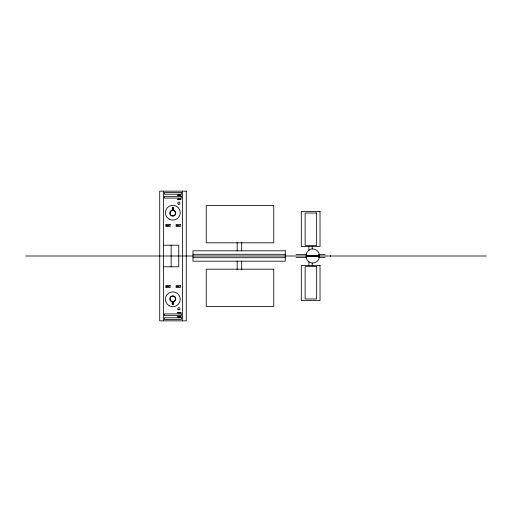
<?xml version="1.0" encoding="UTF-8"?>
<svg xmlns="http://www.w3.org/2000/svg" width="512" height="512" viewBox="0 0 512 512"><rect width="100%" height="100%" fill="white"/><g stroke="black" fill="none" stroke-linecap="round" stroke-linejoin="round"><path stroke-width="0.77" d="M163.507 245.21L178.739 245.21L178.739 266.79L163.507 266.79M193.005 254.31L285.274 254.31M296.019 254.598L306.618 254.598M318.374 254.598L325.05 254.598M25.6 256L486.4 256M296.019 257.402L306.618 257.402M318.374 257.402L325.05 257.402M193.005 257.69L285.274 257.69M330.534 255.622L330.534 256.378M312.198 246.662L312.198 249.043M312.198 262.957L312.198 265.338M308.87 246.662L308.87 250.63M308.87 261.37L308.87 265.338M241.69 242.157L241.69 250.899M241.69 261.101L241.69 269.843M237.165 242.157L237.165 250.899M237.165 261.101L237.165 269.843M182.47 191.155L182.47 320.845M171.123 245.21L171.123 266.79M163.507 191.155L163.507 320.845M166.381 225.382L166.765 225.485L166.4 225.331M167.136 225.382L167.501 225.53L167.155 225.331M167.718 225.402L168.102 225.504L167.718 225.402M168.422 225.421L168.998 225.574L168.422 225.421M166.381 286.515L166.765 286.618L166.4 286.47M167.136 286.515L167.501 286.669L167.155 286.47M167.718 286.496L168.102 286.598L167.718 286.496M168.422 286.426L168.998 286.579L168.422 286.426M176.486 225.382L176.858 225.53L176.506 225.331M177.242 225.382L177.613 225.53L177.261 225.331M177.824 225.402L178.214 225.504L177.824 225.402M178.528 225.421L179.11 225.574L178.528 225.421M176.486 286.515L176.877 286.618L176.506 286.47M177.242 286.515L177.613 286.669L177.261 286.47M177.824 286.496L178.195 286.643L177.843 286.445M178.528 286.426L179.11 286.579L178.528 286.426M306.438 253.562L306.112 255.622L319.443 255.622C319.43 252.051 316.346 248.966 312.774 248.954A6.669 6.669 0 0 0 306.438 253.562M319.443 256.378C319.43 259.949 316.346 263.034 312.774 263.046A6.669 6.669 0 0 1 306.438 258.438L306.112 256.378L319.443 256.378M172.243 210.234L172.006 210.266A3.002 3.002 0 0 0 170.323 214.886A3.002 3.002 0 0 0 175.238 214.886A3.002 3.002 0 0 0 173.562 210.266L173.344 207.437L172.243 207.437L172.243 210.234M172.595 210.541L172.096 210.605A2.65 2.65 0 0 0 170.611 214.682A2.65 2.65 0 0 0 174.95 214.682A2.65 2.65 0 0 0 173.466 210.605L172.992 210.547L172.992 207.789L172.595 207.789L172.595 210.541M173.466 301.395L172.992 301.453L172.992 304.211L172.595 304.211L172.595 301.459L172.096 301.395A2.65 2.65 0 0 1 170.611 297.318A2.65 2.65 0 0 1 174.95 297.318A2.65 2.65 0 0 1 173.466 301.395M173.562 301.734L173.344 304.563L172.243 304.563L172.006 301.734A3.002 3.002 0 0 1 170.323 297.114A3.002 3.002 0 0 1 175.238 297.114A3.002 3.002 0 0 1 173.562 301.734M186.246 191.155L159.725 191.155L159.725 320.845L186.246 320.845L186.246 191.155M181.286 192.506L164.378 192.506L164.378 194.208L181.286 194.208L181.286 192.506M180.947 194.925L177.549 194.925L177.549 195.424L180.947 195.424L180.947 194.925M181.286 196.41L164.378 196.41L164.378 198.112L181.286 198.112L181.286 196.41M180.947 199.027L177.549 199.027L177.549 199.526L180.947 199.526L180.947 199.027M273.766 205.536L206.24 205.536L206.24 242.816L273.766 242.816L273.766 205.536M320.038 211.411L301.293 211.411L301.293 246.56L320.038 246.56L320.019 211.411M316.672 213.03L305.133 213.03L305.133 245.376L316.672 245.376L316.672 213.03M170.099 224.486L165.798 224.486L165.798 226.387L170.099 226.387L170.099 224.486M180.403 224.486L176.102 224.486L176.102 226.387L180.403 226.387L180.403 224.486M285.274 250.816L193.005 250.816L193.005 261.184L285.274 261.184L285.274 250.816M320.038 265.44L301.293 265.44L301.293 300.589L320.038 300.589L320.038 265.44M316.672 266.624L305.133 266.624L305.133 298.97L316.672 298.97L316.672 266.624M273.766 269.184L206.24 269.184L206.24 306.464L273.766 306.464L273.766 269.184M170.099 285.613L165.798 285.613L165.798 287.514L170.099 287.514L170.099 285.613M180.403 285.613L176.102 285.613L176.102 287.514L180.403 287.514L180.403 285.613M180.947 312.474L177.549 312.474L177.549 312.973L180.947 312.973L180.947 312.474M181.286 313.888L164.378 313.888L164.378 315.59L181.286 315.59L181.286 313.888M180.947 316.576L177.549 316.576L177.549 317.075L180.947 317.075L180.947 316.576M181.286 317.792L164.378 317.792L164.378 319.494L181.286 319.494L181.286 317.792M178.112 309.6A1.101 1.101 0 0 0 179.955 309.107A1.101 1.101 0 0 0 178.605 307.757A1.101 1.101 0 0 0 178.112 309.6M169.12 305.728A7.424 7.424 0 0 0 180.25 299.302A7.424 7.424 0 0 0 169.12 292.87A7.424 7.424 0 0 0 169.12 305.728M178.336 204.134A1.101 1.101 0 0 0 179.987 203.181A1.101 1.101 0 0 0 178.336 202.227A1.101 1.101 0 0 0 178.336 204.134M169.12 219.13A7.424 7.424 0 0 0 180.25 212.698A7.424 7.424 0 0 0 169.12 206.272A7.424 7.424 0 0 0 169.12 219.13"/></g></svg>
